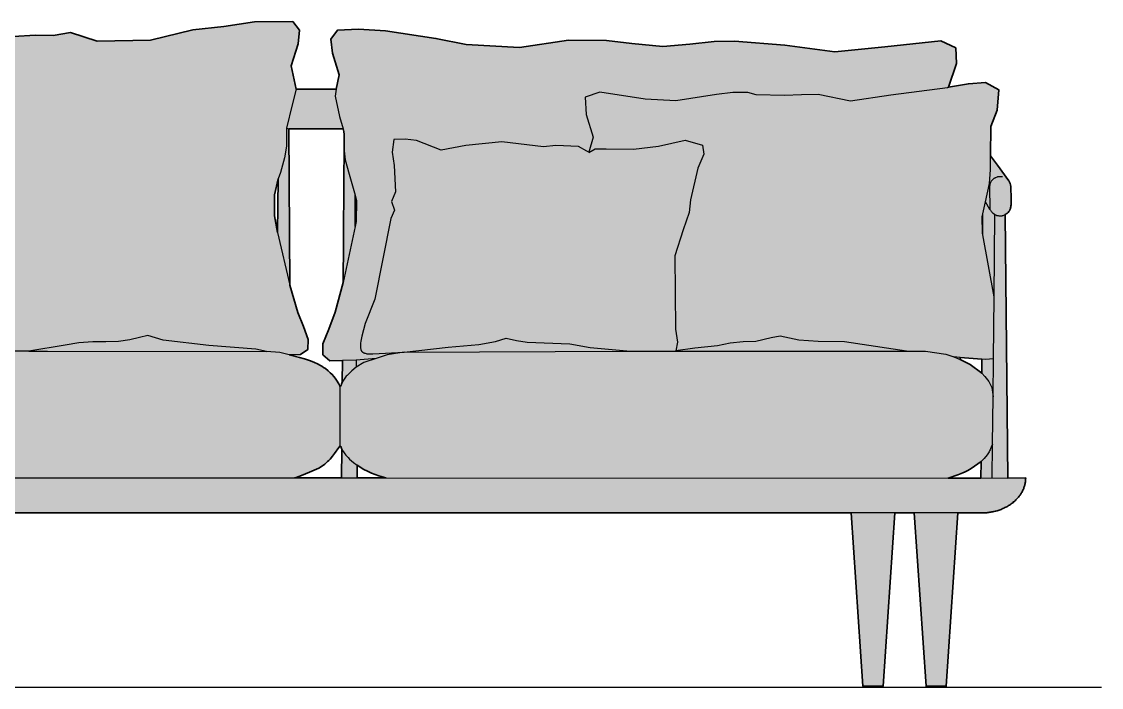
# Model space of a CAD drawing. Header units: millimetres. Extents: x 0 to 5210, y -1160 to 763.
# Drawn here: x 1311 to 2548, y 0 to 763 of the extents above; entities that cross this region are included whole.
import ezdxf

# ---------------------------------------------------------------- set-up
doc = ezdxf.new("R2010")
doc.units = ezdxf.units.MM
doc.layers.add('Blocks', color=7, linetype='Continuous')
doc.layers.add('Blocks$Fill', color=7, linetype='Continuous', true_color=0xffffff)
for name, color, linetype, lineweight, true_color in [('Blocks$Inner', 7, 'Continuous', 25, 0x007f00), ('Blocks$Outline', 7, 'Continuous', 35, 0xff3f3f), ('Groud', 7, 'Continuous', 25, 0x243775)]:
    doc.layers.add(name, color=color, linetype=linetype, lineweight=lineweight, true_color=true_color)

# ---------------------------------------------------------------- blocks, each defined once
blk = doc.blocks.new('Fly SC12 Sofa Front')
at = {"layer": 'Blocks$Fill'}
h = blk.add_hatch(color=256, dxfattribs=at)
h.paths.add_polyline_path([(1671.7, 685.1), (1674.9, 701.6), (1667.3, 726.7), (1665.3, 742.5), (1673.2, 752.7), (1697, 754.1), (1727.9, 752.2), (1785.7, 743.5), (1820.5, 736.4), (1881.3, 732.9), (1937.6, 741.4), (1981, 741), (2010, 737.5), (2045.7, 734.3), (2076.4, 736.7), (2104.3, 739.9), (2127.7, 740.1), (2185.2, 735.7), (2242.3, 728.2), (2299.8, 733.9), (2363.8, 740.8), (2381, 732.6), (2381.6, 714.6), (2372.8, 687.4), (2395.5, 691.5), (2414.9, 692.9), (2430.2, 684.6), (2428.3, 661.3), (2421.2, 642.5), (2420.7, 608.9), (2420.7, 608.9), (2428.9, 598.3), (2441.8, 580.1), (2442, 579.8), (2442.2, 579.5), (2442.4, 579.1), (2442.6, 578.8), (2442.9, 578), (2443.2, 577.3), (2443.6, 575.6), (2444.1, 573.9), (2444.2, 559.2), (2444.3, 554.2), (2444.2, 552.9), (2444.1, 551.7), (2443.9, 550.4), (2443.6, 549.2), (2443.5, 548.5), (2443.2, 547.8), (2443, 547.1), (2442.7, 546.5), (2442.5, 546.2), (2442.3, 545.9), (2442.1, 545.6), (2441.9, 545.3), (2441.4, 544.7), (2440.9, 544.1), (2440.5, 543.7), (2440.1, 543.3), (2439.7, 543), (2439.2, 542.7), (2438.4, 542.1), (2437.5, 541.6), (2440.4, 239.8), (2461, 239.9), (2460.9, 239), (2460.9, 238.1), (2460.8, 237.2), (2460.8, 236.3), (2460.6, 235.4), (2460.5, 234.5), (2460.3, 233.5), (2460.1, 232.6), (2459.9, 231.7), (2459.6, 230.8), (2459.3, 229.8), (2459, 228.9), (2458.7, 228), (2458.3, 227), (2457.9, 226.1), (2457.4, 225.2), (2457, 224.2), (2456.5, 223.3), (2455.9, 222.4), (2455.4, 221.5), (2454.8, 220.6), (2454.1, 219.7), (2453.5, 218.9), (2452.8, 218), (2452.1, 217.2), (2451.3, 216.3), (2450.6, 215.5), (2449.8, 214.7), (2448.9, 213.9), (2448.1, 213.1), (2447.2, 212.4), (2446.3, 211.6), (2445.4, 210.9), (2444.4, 210.2), (2443.5, 209.5), (2442.5, 208.8), (2441.5, 208.2), (2440.4, 207.6), (2439.4, 207), (2438.3, 206.4), (2437.2, 205.9), (2436.1, 205.3), (2435, 204.8), (2433.9, 204.4), (2432.8, 203.9), (2431.7, 203.5), (2430.5, 203.1), (2429.4, 202.7), (2428.2, 202.3), (2427, 202), (2425.9, 201.7), (2424.7, 201.4), (2423.5, 201.2), (2422.4, 201), (2421.2, 200.7), (2420.1, 200.6), (2418.9, 200.4), (2417.7, 200.3), (2416.6, 200.1), (2415.4, 200.1), (2414.3, 200), (2412.1, 199.9), (2383.4, 199.9), (2370, 1.3), (2358.4, 1.3), (2346.9, 1.3), (2333.4, 199.9), (2311.3, 199.9), (2297.8, 1.3), (2286.3, 1.3), (2274.7, 1.3), (2261.3, 199.9), (1299, 199.9), (1288.2, 12.6), (1288.1, 12.1), (1288.1, 11.9), (1288, 11.8), (1288, 11.7), (1287.9, 11.6), (1287.9, 11.4), (1287.9, 11.4), (1287.8, 11.3), (1287.8, 11.2), (1287.7, 11.1), (1287.6, 11), (1287.6, 11), (1287.5, 10.9), (1287.4, 10.8), (1287.3, 10.6), (1287.2, 10.5), (1287, 10.4), (1286.9, 10.4), (1286.8, 10.3), (1286.7, 10.2), (1286.5, 10.2), (1286.4, 10.1), (1286.3, 10.1), (1286.2, 10), (1285.9, 10), (1285.4, 9.9), (1278, 9.8), (1278, 8), (1284.8, 6), (1287.6, 6), (1287.6, 1.5), (1284.9, 1.5), (1285, 0), (1262.7, 0), (1262.7, 1.5), (1260.1, 1.5), (1260.1, 6), (1262.8, 6), (1269.7, 8), (1269.7, 9.8), (1264.3, 9.8), (1263.7, 9.9), (1263.4, 10), (1263.2, 10), (1263.1, 10), (1262.9, 10.1), (1262.8, 10.1), (1262.6, 10.2), (1262.5, 10.3), (1262.4, 10.4), (1262.2, 10.4), (1262.1, 10.5), (1261.9, 10.7), (1261.9, 10.7), (1261.8, 10.8), (1261.7, 10.8), (1261.7, 10.9), (1261.6, 11), (1261.6, 11), (1261.5, 11.1), (1261.5, 11.2), (1261.4, 11.3), (1261.3, 11.4), (1261.2, 11.6), (1261.2, 11.7), (1261.1, 11.9), (1261.1, 12), (1261, 12.3), (1260.9, 12.9), (1249, 199.9), (285.5, 199.9), (273.7, 2.7), (247.3, 2.7), (235.5, 199.9), (213.4, 199.9), (201.5, 2.7), (175.2, 2.8), (163.4, 199.9), (133.6, 199.9), (132.5, 200), (131.4, 200.1), (130.2, 200.1), (129.1, 200.3), (127.9, 200.4), (126.8, 200.6), (125.6, 200.7), (124.4, 201), (123.3, 201.2), (122.1, 201.4), (120.9, 201.7), (119.8, 202), (118.6, 202.3), (117.4, 202.7), (116.3, 203.1), (115.2, 203.5), (114, 203.9), (112.9, 204.4), (111.8, 204.8), (110.7, 205.3), (109.6, 205.9), (108.5, 206.4), (107.4, 207), (106.4, 207.6), (105.4, 208.2), (104.3, 208.8), (103.3, 209.5), (102.4, 210.2), (101.4, 210.9), (100.5, 211.6), (99.6, 212.4), (98.7, 213.1), (97.9, 213.9), (97, 214.7), (96.2, 215.5), (95.5, 216.3), (94.7, 217.2), (94, 218), (93.3, 218.9), (92.7, 219.7), (92, 220.6), (91.4, 221.5), (90.9, 222.4), (90.3, 223.3), (89.8, 224.2), (89.4, 225.2), (88.9, 226.1), (88.5, 227), (88.1, 228), (87.8, 228.9), (87.5, 229.8), (87.2, 230.8), (86.9, 231.7), (86.7, 232.6), (86.5, 233.5), (86.3, 234.5), (86.2, 235.4), (86.1, 236.3), (86, 237.2), (85.9, 238.1), (85.9, 239), (85.9, 239.9), (107.9, 239.8), (110.8, 541.6), (109.9, 542.1), (109.1, 542.7), (108.6, 543), (108.2, 543.3), (107.8, 543.7), (107.4, 544.1), (106.9, 544.7), (106.4, 545.3), (106, 545.9), (105.7, 546.5), (105.5, 546.8), (105.3, 547.1), (105.1, 547.8), (104.8, 548.5), (104.7, 549.2), (104.4, 550.4), (104.2, 551.7), (104.1, 552.9), (104, 554.2), (104.1, 559.2), (104.2, 573.9), (104.7, 575.6), (105.1, 577.3), (105.4, 578), (105.7, 578.8), (105.9, 579.1), (106.1, 579.5), (106.3, 579.8), (106.5, 580.1), (119.4, 598.3), (125.2, 606), (122.1, 654.3), (115.7, 672.1), (115.6, 684.8), (122.4, 691.4), (155.7, 691.7), (173.7, 687.3), (172.9, 691.1), (164.5, 715.6), (164.4, 731.1), (172.6, 740), (193.8, 741.4), (242.2, 735), (286.5, 735.9), (313.7, 726.7), (345.3, 736.5), (423.9, 741.8), (472.3, 737.4), (499.2, 734.3), (525.3, 737.7), (572.9, 739.5), (598.9, 740.7), (625.2, 740.9), (645.7, 733.4), (669.2, 734.1), (706.7, 734.6), (763.2, 744.1), (828.9, 752.3), (872.8, 752.7), (880.6, 742.8), (879.1, 727.1), (871, 702.2), (874.1, 685.1), (925.9, 685), (922.2, 695.9), (914.7, 719.5), (914, 737.7), (922.6, 746.6), (946.4, 747.4), (975.6, 744.1), (1030.7, 743.5), (1064.9, 733.7), (1094, 742.8), (1176.1, 748.1), (1225.2, 744.2), (1251.1, 741), (1276.9, 744.2), (1326.7, 747.2), (1347.5, 746.9), (1367.5, 750.2), (1397.8, 740.1), (1458.8, 741.4), (1507.6, 753.3), (1543, 756.9), (1578, 762.3), (1621.9, 762.7), (1629.7, 752.8), (1628.2, 737.1), (1620.1, 712.2), (1625.6, 685.1)], flags=0)
h.paths.add_polyline_path([(137.5, 362), (141.2, 364.9), (145.3, 367.9), (147.7, 369.4), (150.3, 371), (152.7, 372.3), (155.1, 373.5), (159.8, 375.6), (159.8, 375.6), (159.9, 377.9), (137.6, 376.1)], flags=0)
h.paths.add_polyline_path([(174.5, 239.8), (169.6, 241.1), (164.3, 242.7), (161.3, 243.8), (158.1, 245.1), (154.5, 246.8), (150.6, 248.7), (147.1, 250.7), (144, 252.7), (138.4, 256.7), (138.4, 256.7), (138.5, 239.7)], flags=0)
h.paths.add_polyline_path([(2410.7, 376), (2385.9, 377.9), (2386, 375.6), (2397.4, 369.9), (2410.7, 359.8)], flags=0)
h.paths.add_polyline_path([(2409.9, 258.8), (2402.5, 253.4), (2398.6, 250.8), (2396.7, 249.6), (2394.6, 248.5), (2391.8, 247.1), (2388.9, 245.8), (2383.3, 243.5), (2372.2, 239.7), (2409.8, 239.8)], flags=0)
h.paths.add_polyline_path([(1678.8, 374.4), (1664.3, 374.2), (1656.1, 381), (1656.1, 393.7), (1663, 410.4), (1670.2, 430), (1679.4, 463.9), (1680.7, 633.4), (1680.2, 636.8), (1679.4, 639.8), (1617.3, 639.7), (1618.5, 460.7), (1627.7, 429.3), (1634.1, 413.5), (1639.4, 398.6), (1638.9, 386.9), (1630.5, 381.2), (1617.9, 381.1), (1629.7, 378), (1635.4, 376.4), (1640.8, 374.5), (1646, 372.5), (1650.8, 370.3), (1653, 369.1), (1655.2, 367.9), (1657.2, 366.6), (1659.2, 365.2), (1662.2, 362.8), (1664.8, 360.5), (1667, 358.4), (1668.8, 356.2), (1670.5, 354.2), (1672, 352), (1674.7, 347.6), (1674.9, 347.3), (1675, 347), (1675.3, 346.3), (1675.9, 344.7), (1677.1, 345.7), (1677.6, 347.5), (1678.5, 349.8), (1678.5, 349.8)], flags=0)
h.paths.add_polyline_path([(1693.3, 528), (1694.5, 533.8), (1694.8, 557.3), (1693.2, 563.7)], flags=0)
h.paths.add_polyline_path([(1728.5, 240), (1720.3, 242.5), (1716.1, 243.9), (1711.9, 245.6), (1707.4, 247.6), (1703.2, 249.8), (1695.4, 254.5), (1695.6, 240)], flags=0)
h.paths.add_polyline_path([(1678.1, 272.5), (1678, 272.6), (1678, 272.8), (1677.9, 273), (1677.7, 273.5), (1677.4, 274.7), (1677.2, 275.6), (1675.9, 276.2), (1674.6, 274.8), (1669.7, 268), (1667.2, 264.7), (1664.5, 261.5), (1663.1, 260), (1661.6, 258.6), (1660.1, 257.2), (1658.6, 255.8), (1656.9, 254.6), (1655.2, 253.4), (1653.4, 252.3), (1651.6, 251.3), (1646.3, 248.7), (1641.1, 246.4), (1632, 242.8), (1625.8, 240.6), (1624.1, 240.1), (1623.8, 240), (1677.8, 240)], flags=0)
h.paths.add_polyline_path([(1605.2, 582.4), (1600.8, 564.2), (1601.1, 540.2), (1604.4, 521.2)], flags=0)
h.paths.add_polyline_path([(855.8, 577.4), (854.3, 572.7), (851.1, 557.8), (850.6, 537.2), (854.7, 509.6)], flags=0)
h.paths.add_polyline_path([(868.7, 451.8), (882, 412.2), (889.5, 393.5), (889.8, 380.9), (881.1, 374.4), (869.7, 374.4), (869.7, 370.3), (880.6, 362.9), (889.5, 354.8), (890.1, 354.2), (890.7, 353.5), (891.8, 352.3), (892.7, 351), (893.6, 349.7), (894.3, 348.4), (895, 347.1), (896.4, 344.4), (897.8, 327.9), (899.3, 341.3), (900.2, 343.8), (901.2, 346.1), (902.4, 348.3), (903, 349.4), (903.7, 350.5), (904.5, 351.6), (905.3, 352.7), (907.5, 355.1), (909.8, 357.4), (914.4, 361.4), (916.3, 363), (918.3, 364.4), (922, 366.9), (925.7, 369.2), (914.6, 367.9), (909.9, 376.6), (910.2, 392.6), (915, 412.9), (929.5, 462), (930.7, 639.7), (867.7, 639.7)], flags=0)
h.paths.add_polyline_path([(870.7, 239.8), (927.9, 239.9), (927.9, 249), (922.4, 252.5), (916.9, 256.3), (910.7, 261.2), (909.6, 262.1), (908.6, 263), (907.8, 263.9), (906.9, 264.8), (906.2, 265.6), (905.5, 266.5), (904.9, 267.3), (904.3, 268.2), (903.3, 269.8), (902.4, 271.5), (900.9, 274.8), (900.7, 275.7), (899.9, 275.8), (898.9, 280.1), (898.4, 293.8), (898.4, 289.6), (898.1, 285.4), (897.5, 276.9), (897.5, 276.9), (897.5, 276.8), (897.5, 276.8), (897.4, 276.7), (897.4, 276.7), (897.4, 276.6), (897.4, 276.6), (897.4, 276.5), (897.3, 276.4), (897.3, 276.4), (897.3, 276.4), (897.3, 276.3), (897.2, 276.3), (897.2, 276.2), (897.2, 276.2), (897.2, 276.1), (897.1, 276.1), (897, 276), (897, 276), (896.9, 275.9), (896.9, 275.9), (896.9, 275.9), (896.8, 275.8), (896.7, 275.7), (896.6, 275.7), (896.2, 275.5), (894.4, 272), (893.5, 270.2), (892.4, 268.5), (891.2, 266.7), (889.9, 264.9), (888.4, 263.1), (886.6, 261.4), (884.3, 259.2), (882.1, 257.4), (880, 255.8), (878, 254.4), (874.2, 251.9), (870.6, 249.8), (870.6, 249.8)], flags=0)
at = {"layer": 'Blocks$Inner'}
for p, q in [((1625.6, 685.1, 0), (1671.7, 685.1, 0)), ((2424.9, 447.3, 0), (2425.6, 541.7, 0)), ((2437.5, 541.6, 0), (2440.4, 239.8, 0)), ((1749.5, 384.2, 0), (2008.5, 385.2, 0))]:
    blk.add_line(p, q, dxfattribs=at)
at = {"layer": 'Blocks$Inner', "extrusion": (1.51055e-07, -2.46276e-13, 1)}
blk.add_lwpolyline([(1680.7, 614.5), (1680.2, 583.4), (1679.8, 510.2), (1679.4, 463.9)], dxfattribs=at)
at = {"layer": 'Blocks$Inner', "extrusion": (1.50982e-07, -1.20689e-14, 1)}
blk.add_lwpolyline([(1693.2, 563.7), (1694.8, 557.3), (1694.5, 533.8), (1693.3, 528)], dxfattribs=at)
at = {"layer": 'Blocks$Inner', "extrusion": (1.60095e-09, 8.39312e-07, 1)}
blk.add_lwpolyline([(1319.7, 385.1), (1340.9, 385.1), (1591.8, 384.6)], dxfattribs=at)
at = {"layer": 'Blocks$Inner', "extrusion": (1.51003e-07, -2.16265e-11, 1)}
blk.add_lwpolyline([(1749.5, 384.1), (1730, 380.9), (1717.2, 376.6), (1703.2, 372.2), (1694.6, 366.7)], dxfattribs=at)
at = {"layer": 'Blocks$Inner', "extrusion": (3.00349e-05, -0.000142073, 1)}
blk.add_lwpolyline([(2424, 376.4), (2414.9, 375.7), (2410.7, 376)], dxfattribs=at)
at = {"layer": 'Blocks$Inner', "extrusion": (1.51001e-07, -7.85916e-12, 1)}
blk.add_lwpolyline([(1675.9, 276.2), (1674.6, 274.8), (1669.7, 268), (1667.2, 264.7), (1664.5, 261.5), (1663.1, 260), (1661.6, 258.6), (1660.1, 257.2), (1658.6, 255.8), (1656.9, 254.6), (1655.2, 253.4), (1653.4, 252.3), (1651.6, 251.3), (1646.3, 248.7), (1641.1, 246.4), (1632, 242.8), (1625.8, 240.6), (1624.1, 240.1), (1623.8, 240), (1623.7, 240)], dxfattribs=at)
at = {"layer": 'Blocks$Inner'}
blk.add_lwpolyline([(1678.1, 272.5), (1677.8, 240)], dxfattribs=at)
at = {"layer": 'Blocks$Inner', "extrusion": (1.50985e-07, -2.70957e-11, 1)}
blk.add_lwpolyline([(1695.4, 254.5), (1703.2, 249.8), (1707.4, 247.6), (1711.9, 245.6), (1716.1, 243.9), (1720.3, 242.5), (1728.5, 240)], dxfattribs=at)
at = {"layer": 'Blocks$Inner'}
for points in [[(1276.9, 744.2, 0), (1326.7, 747.2, 0), (1347.5, 746.9, 0), (1367.5, 750.2, 0), (1397.8, 740.1, 0), (1458.8, 741.4, 0), (1507.6, 753.3, 0), (1543, 756.9, 0), (1578, 762.3, 0), (1621.9, 762.7, 0), (1629.7, 752.8, 0), (1628.2, 737.1, 0), (1620.1, 712.2, 0), (1625.6, 685.1, 0), (1621.3, 667.3, 0), (1614.6, 640.5, 0), (1617.3, 639.7, 0), (1679.4, 639.8, 0), (1680.2, 636.8, 0), (1680.7, 633.4, 0), (1680.7, 614.5, 0), (1682, 604.3, 0), (1686.3, 588, 0), (1693.2, 563.7, 0), (1693.3, 528, 0), (1679.4, 463.9, 0), (1670.2, 430, 0), (1663, 410.4, 0), (1656.1, 393.7, 0), (1656.1, 381, 0), (1664.3, 374.2, 0), (1678.8, 374.4, 0)], [(2372.8, 687.4, 0), (2381.6, 714.6, 0), (2381, 732.6, 0), (2363.8, 740.8, 0), (2299.8, 733.9, 0), (2242.3, 728.2, 0), (2185.2, 735.7, 0), (2127.7, 740.1, 0), (2104.3, 739.9, 0), (2076.4, 736.7, 0), (2045.7, 734.3, 0), (2010, 737.5, 0), (1981, 741, 0), (1937.6, 741.4, 0), (1881.3, 732.9, 0), (1820.5, 736.4, 0), (1785.7, 743.5, 0), (1727.9, 752.2, 0), (1697, 754.1, 0), (1673.2, 752.7, 0), (1665.3, 742.5, 0), (1667.3, 726.7, 0), (1674.9, 701.6, 0), (1671.7, 685.1, 0), (1670.2, 677.2, 0), (1675.4, 654.1, 0), (1679.4, 639.8, 0)], [(2434.3, 584.8, 0), (2432.6, 584.9, 0), (2431.8, 584.9, 0), (2431, 585, 0), (2430.3, 584.9, 0), (2429.9, 584.9, 0), (2429.5, 584.9, 0), (2429.2, 584.8, 0), (2428.8, 584.7, 0), (2428.5, 584.6, 0), (2428.2, 584.5, 0), (2427.3, 584.2, 0), (2426.4, 583.9, 0), (2426, 583.7, 0), (2425.6, 583.5, 0), (2425.3, 583.2, 0), (2424.9, 583, 0), (2424.5, 582.8, 0), (2424.2, 582.5, 0), (2423.8, 582.2, 0), (2423.4, 581.8, 0), (2423, 581.5, 0), (2422.7, 581.1, 0), (2421.9, 580.1, 0), (2421.5, 579.7, 0), (2421.2, 579.3, 0), (2421, 578.8, 0), (2420.7, 578.4, 0), (2420.5, 578, 0), (2420.4, 577.6, 0), (2420.2, 577.2, 0), (2420.1, 576.8, 0), (2420, 576.4, 0), (2419.9, 576, 0), (2419.8, 575.2, 0), (2419.6, 573.7, 0), (2420.1, 547.5, 0), (2420.3, 547, 0), (2420.6, 546.6, 0), (2421.2, 545.8, 0), (2421.8, 545.1, 0), (2422.4, 544.4, 0), (2423.1, 543.8, 0), (2423.8, 543.2, 0), (2425.1, 542, 0), (2425.6, 541.7, 0), (2426.8, 541.2, 0), (2428, 540.7, 0), (2428.7, 540.5, 0), (2429.4, 540.4, 0), (2430.1, 540.2, 0), (2430.9, 540.1, 0), (2431.4, 540.1, 0), (2431.8, 540.1, 0), (2432.3, 540.1, 0), (2432.8, 540.1, 0), (2433.2, 540.2, 0), (2433.6, 540.2, 0), (2434, 540.3, 0), (2434.5, 540.4, 0), (2435.3, 540.7, 0), (2436, 540.9, 0), (2437.5, 541.6, 0), (2438.4, 542.1, 0), (2439.2, 542.7, 0), (2439.7, 543, 0), (2440.1, 543.3, 0), (2440.5, 543.7, 0), (2440.9, 544.1, 0), (2441.4, 544.7, 0), (2441.9, 545.3, 0), (2442.1, 545.6, 0), (2442.3, 545.9, 0), (2442.5, 546.2, 0), (2442.7, 546.5, 0), (2443, 547.1, 0), (2443.2, 547.8, 0), (2443.5, 548.5, 0), (2443.6, 549.2, 0), (2443.9, 550.4, 0), (2444.1, 551.7, 0), (2444.2, 552.9, 0), (2444.3, 554.2, 0), (2444.2, 559.2, 0), (2444.1, 573.9, 0), (2443.6, 575.6, 0), (2443.2, 577.3, 0), (2442.9, 578, 0), (2442.6, 578.8, 0), (2442.4, 579.1, 0), (2442.2, 579.5, 0), (2442, 579.8, 0), (2441.8, 580.1, 0), (2428.9, 598.3, 0), (2420.7, 608.9, 0), (2421.2, 642.5, 0), (2428.3, 661.3, 0), (2430.2, 684.6, 0), (2414.9, 692.9, 0), (2395.5, 691.5, 0), (2372.8, 687.4, 0), (2371.5, 686.9, 0), (2306.7, 678.3, 0), (2260.6, 671.5, 0), (2223.5, 679.1, 0), (2204.3, 678.8, 0), (2184.8, 678, 0), (2152.5, 678.7, 0), (2142.7, 681.4, 0), (2125.5, 681.4, 0), (2107.1, 679.1, 0), (2060.6, 671.9, 0), (2025.2, 673.7, 0), (1973.3, 681.9, 0), (1956.7, 676.2, 0), (1957.9, 656.2, 0), (1965.6, 630.2, 0), (1960.8, 613, 0), (1958.7, 614.2, 0), (1949, 619.8, 0), (1922.9, 620.9, 0), (1908.8, 619.4, 0), (1861.3, 624.8, 0), (1820.1, 620.7, 0), (1791.8, 615.6, 0), (1763.5, 626.4, 0), (1750.6, 628.1, 0), (1737.7, 627.5, 0), (1735.5, 613.1, 0), (1738, 598, 0), (1739.3, 567.8, 0), (1734.7, 556.7, 0), (1738.2, 546.6, 0), (1734.1, 537, 0), (1715.8, 444.7, 0), (1704.8, 416.8, 0), (1701.1, 402.5, 0), (1700.2, 398.5, 0), (1699.8, 396.5, 0), (1699.5, 394.5, 0), (1699.4, 393.5, 0), (1699.3, 392.5, 0), (1699.2, 391.6, 0), (1699.3, 390.6, 0), (1699.3, 389.7, 0), (1699.4, 388.7, 0), (1699.6, 387.8, 0), (1699.8, 386.9, 0), (1699.9, 386.6, 0), (1699.9, 386.4, 0), (1700, 386.2, 0), (1700.1, 386, 0), (1700.2, 385.8, 0), (1700.3, 385.6, 0), (1700.4, 385.5, 0), (1700.5, 385.3, 0), (1700.6, 385.1, 0), (1700.8, 385, 0), (1700.9, 384.8, 0), (1701, 384.6, 0), (1701.2, 384.5, 0), (1701.3, 384.4, 0), (1701.5, 384.2, 0), (1701.6, 384.1, 0), (1701.8, 384, 0), (1702, 383.9, 0), (1702.3, 383.6, 0), (1702.7, 383.4, 0), (1703.1, 383.2, 0), (1703.5, 383.1, 0), (1704, 382.9, 0), (1704.4, 382.8, 0), (1704.9, 382.7, 0), (1705.8, 382.4, 0), (1706.8, 382.3, 0), (1707.9, 382.2, 0), (1709, 382.1, 0), (1713.6, 382, 0), (1749.5, 384.2, 0), (1799.9, 389.8, 0), (1835, 392.9, 0), (1854, 396.1, 0), (1866.1, 399.9, 0), (1878.1, 397.3, 0), (1890.3, 395.4, 0), (1938.9, 393.4, 0), (1962.2, 389.5, 0), (2008.5, 385.2, 0), (2060, 385.1, 0), (2324.7, 385.1, 0), (2346.4, 385, 0), (2369.7, 381.6, 0), (2378.7, 378.5, 0), (2386, 375.6, 0)], [(1617.3, 639.7, 0), (1618.5, 460.7, 0), (1627.7, 429.3, 0), (1634.1, 413.5, 0), (1639.4, 398.6, 0), (1638.9, 386.9, 0), (1630.5, 381.2, 0), (1617.9, 381.1, 0), (1607, 383.6, 0), (1591.8, 384.6, 0), (1579.5, 387.5, 0), (1525.6, 391.7, 0), (1473.6, 397.8, 0), (1455.7, 403.2, 0), (1446.5, 400.8, 0), (1435.2, 398, 0), (1422.3, 396.2, 0), (1407.8, 395.8, 0), (1392.9, 396, 0), (1376.9, 394.7, 0), (1361.4, 392.2, 0), (1319.7, 385.1, 0), (1278.7, 385.2, 0)], [(1614.6, 640.5, 0), (1614.7, 620.1, 0), (1612.3, 606.8, 0), (1607.7, 590, 0), (1605.2, 582.4, 0), (1604.4, 521.2, 0), (1618.5, 460.6, 0)], [(1960.7, 612.9, 0), (1968.2, 617, 0), (1980.8, 616.8, 0), (2011.8, 616.5, 0), (2040.7, 620.1, 0), (2071.1, 627, 0), (2091.1, 621.3, 0), (2092.5, 610.9, 0), (2085.5, 594.9, 0), (2077.1, 558.6, 0), (2075.6, 544.1, 0), (2068.8, 524, 0), (2059.2, 494.5, 0), (2059.9, 410.2, 0), (2062.2, 395.3, 0), (2060.4, 385.7, 0), (2060, 385.1, 0)], [(2420.1, 547.5, 0), (2415, 556.1, 0), (2419.6, 577.3, 0), (2420.6, 592.8, 0), (2420.7, 608.9, 0)], [(1605.2, 582.4, 0), (1600.8, 564.2, 0), (1601.1, 540.2, 0), (1604.4, 521.2, 0)], [(2422.8, 239.8, 0), (2423.1, 278.7, 0), (2423.7, 332.7, 0), (2424, 376.4, 0), (2424.9, 447.3, 0), (2411.8, 518.5, 0), (2412, 542.4, 0), (2415, 556.1, 0)], [(2411.8, 518.5, 0), (2411.5, 520.2, 0), (2411.3, 539.4, 0), (2412, 542.4, 0)], [(2324.7, 385.1, 0), (2309.4, 387.5, 0), (2253.4, 395.7, 0), (2223.3, 396.2, 0), (2201.3, 397.8, 0), (2179.7, 402.5, 0), (2169.5, 400.6, 0), (2152.1, 396.2, 0), (2137.6, 395.8, 0), (2122.5, 394.4, 0), (2108.2, 391.3, 0), (2082.3, 388.6, 0), (2060.4, 385.7, 0)], [(1617.9, 381.1, 0), (1629.7, 378, 0), (1635.4, 376.4, 0), (1640.8, 374.5, 0), (1646, 372.5, 0), (1650.8, 370.3, 0), (1653, 369.1, 0), (1655.2, 367.9, 0), (1657.2, 366.6, 0), (1659.2, 365.2, 0), (1662.2, 362.8, 0), (1664.8, 360.5, 0), (1667, 358.4, 0), (1668.8, 356.2, 0), (1670.5, 354.2, 0), (1672, 352, 0), (1674.7, 347.6, 0), (1674.9, 347.3, 0), (1675, 347, 0), (1675.3, 346.3, 0), (1675.9, 344.7, 0)], [(1717.2, 376.6, 0), (1694.5, 375, 0), (1678.8, 374.4, 0), (1678.5, 349.8, 0), (1677.6, 347.5, 0), (1677.1, 345.7, 0), (1675.9, 344.7, 0), (1675.9, 276.2, 0), (1677.2, 275.6, 0), (1677.4, 274.7, 0), (1677.7, 273.5, 0), (1677.9, 273, 0), (1678, 272.8, 0), (1678, 272.6, 0), (1681.4, 267.6, 0), (1682.5, 266.2, 0), (1683.7, 264.8, 0), (1685.1, 263.3, 0), (1686.8, 261.6, 0), (1691.3, 257.7, 0), (1695.4, 254.5, 0), (1695.6, 240, 0), (2372.2, 239.7, 0), (2383.3, 243.5, 0), (2388.9, 245.8, 0), (2391.8, 247.1, 0), (2394.6, 248.5, 0), (2396.7, 249.6, 0), (2398.6, 250.8, 0), (2402.5, 253.4, 0), (2409.9, 258.8, 0)], [(1694.5, 375, 0), (1694.6, 366.7, 0), (1689.6, 362.6, 0), (1685.1, 358.5, 0), (1684.1, 357.4, 0), (1683.1, 356.4, 0), (1682.2, 355.3, 0), (1681.4, 354.2, 0), (1679.9, 352, 0), (1678.5, 349.8, 0)], [(2410.7, 359.8, 0), (2397.4, 369.9, 0), (2386, 375.6, 0), (2385.9, 377.9, 0), (2378.7, 378.5, 0)], [(2385.9, 377.9, 0), (2410.7, 376, 0), (2410.7, 359.8, 0), (2414.3, 356, 0), (2418.8, 350.3, 0), (2422.1, 343.6, 0), (2423.7, 332.7, 0)], [(898.4, 239.9, 0), (1695.6, 240, 0)], [(2423.1, 278.7, 0), (2421.4, 275.3, 0), (2420.6, 273.1, 0), (2420.2, 272.1, 0), (2419.7, 271, 0), (2419.2, 269.9, 0), (2418.5, 268.8, 0), (2417.8, 267.6, 0), (2416.9, 266.5, 0), (2413.3, 262.3, 0), (2409.9, 258.8, 0), (2409.8, 239.8, 0)], [(2372.2, 239.7, 0), (2461, 239.9, 0), (2460.9, 239, 0), (2460.9, 238.1, 0), (2460.8, 237.2, 0), (2460.8, 236.3, 0), (2460.6, 235.4, 0), (2460.5, 234.5, 0), (2460.3, 233.5, 0), (2460.1, 232.6, 0), (2459.9, 231.7, 0), (2459.6, 230.8, 0), (2459.3, 229.8, 0), (2459, 228.9, 0), (2458.7, 228, 0), (2458.3, 227, 0), (2457.9, 226.1, 0), (2457.4, 225.2, 0), (2457, 224.2, 0), (2456.5, 223.3, 0), (2455.9, 222.4, 0), (2455.4, 221.5, 0), (2454.8, 220.6, 0), (2454.1, 219.7, 0), (2453.5, 218.9, 0), (2452.8, 218, 0), (2452.1, 217.2, 0), (2451.3, 216.3, 0), (2450.6, 215.5, 0), (2449.8, 214.7, 0), (2448.9, 213.9, 0), (2448.1, 213.1, 0), (2447.2, 212.4, 0), (2446.3, 211.6, 0), (2445.4, 210.9, 0), (2444.4, 210.2, 0), (2443.5, 209.5, 0), (2442.5, 208.8, 0), (2441.5, 208.2, 0), (2440.4, 207.6, 0), (2439.4, 207, 0), (2438.3, 206.4, 0), (2437.2, 205.9, 0), (2436.1, 205.3, 0), (2435, 204.8, 0), (2433.9, 204.4, 0), (2432.8, 203.9, 0), (2431.7, 203.5, 0), (2430.5, 203.1, 0), (2429.4, 202.7, 0), (2428.2, 202.3, 0), (2427, 202, 0), (2425.9, 201.7, 0), (2424.7, 201.4, 0), (2423.5, 201.2, 0), (2422.4, 201, 0), (2421.2, 200.7, 0), (2420.1, 200.6, 0), (2418.9, 200.4, 0), (2417.7, 200.3, 0), (2416.6, 200.1, 0), (2415.4, 200.1, 0), (2414.3, 200, 0), (2413.2, 199.9, 0), (2412.1, 199.9, 0), (2411, 199.9, 0), (1299, 199.9, 0)], [(2261.3, 199.9, 0), (2274.7, 1.3, 0), (2286.3, 1.3, 0), (2297.8, 1.3, 0), (2311.3, 199.9, 0)], [(2333.4, 199.9, 0), (2346.9, 1.3, 0), (2358.4, 1.3, 0), (2370, 1.3, 0), (2383.4, 199.9, 0)]]:
    blk.add_polyline3d(points, dxfattribs=at)
at = {"layer": 'Blocks$Outline'}
for points in [[(1276.9, 744.2), (1326.7, 747.2), (1347.5, 746.9), (1367.5, 750.2), (1397.8, 740.1), (1458.8, 741.4), (1507.6, 753.3), (1543, 756.9), (1578, 762.3), (1621.9, 762.7), (1629.7, 752.8), (1628.2, 737.1), (1620.1, 712.2), (1625.6, 685.1)], [(1671.7, 685.1), (1674.9, 701.6), (1667.3, 726.7), (1665.3, 742.5), (1673.2, 752.7), (1697, 754.1), (1727.9, 752.2), (1785.7, 743.5), (1820.5, 736.4), (1881.3, 732.9), (1937.6, 741.4), (1981, 741), (2010, 737.5), (2045.7, 734.3), (2076.4, 736.7), (2104.3, 739.9), (2127.7, 740.1), (2185.2, 735.7), (2242.3, 728.2), (2299.8, 733.9), (2363.8, 740.8), (2381, 732.6), (2381.6, 714.6), (2372.8, 687.4), (2395.5, 691.5), (2414.9, 692.9), (2430.2, 684.6), (2428.3, 661.3), (2421.2, 642.5), (2420.7, 608.9), (2420.7, 608.9)], [(1625.6, 685.1), (1671.7, 685.1)], [(1679.4, 639.8), (1617.3, 639.7)], [(1617.3, 639.7), (1618.5, 460.7), (1627.7, 429.3), (1634.1, 413.5), (1639.4, 398.6), (1638.9, 386.9), (1630.5, 381.2), (1617.9, 381.1)], [(1679.4, 463.9), (1679.8, 510.2), (1680.2, 583.4), (1680.7, 614.5), (1680.7, 633.4), (1680.2, 636.8), (1679.4, 639.8)], [(2420.7, 608.9), (2428.9, 598.3), (2441.8, 580.1), (2442, 579.8), (2442.2, 579.5), (2442.4, 579.1), (2442.6, 578.8), (2442.9, 578), (2443.2, 577.3), (2443.6, 575.6), (2444.1, 573.9), (2444.2, 559.2), (2444.3, 554.2), (2444.2, 552.9), (2444.1, 551.7), (2443.9, 550.4), (2443.6, 549.2), (2443.5, 548.5), (2443.2, 547.8), (2443, 547.1), (2442.7, 546.5), (2442.5, 546.2), (2442.3, 545.9), (2442.1, 545.6), (2441.9, 545.3), (2441.4, 544.7), (2440.9, 544.1), (2440.5, 543.7), (2440.1, 543.3), (2439.7, 543), (2439.2, 542.7), (2438.4, 542.1), (2437.5, 541.6)], [(1605.2, 582.4), (1600.8, 564.2), (1601.1, 540.2), (1604.4, 521.2)], [(1604.4, 521.2), (1605.2, 582.4)], [(1693.3, 528), (1694.5, 533.8), (1694.8, 557.3), (1693.2, 563.7)], [(1693.2, 563.7), (1693.3, 528)], [(2437.5, 541.6), (2440.4, 239.8)], [(1678.8, 374.4), (1664.3, 374.2), (1656.1, 381), (1656.1, 393.7), (1663, 410.4), (1670.2, 430), (1679.4, 463.9)], [(1617.9, 381.1), (1629.7, 378), (1635.4, 376.4), (1640.8, 374.5), (1646, 372.5), (1650.8, 370.3), (1653, 369.1), (1655.2, 367.9), (1657.2, 366.6), (1659.2, 365.2), (1662.2, 362.8), (1664.8, 360.5), (1667, 358.4), (1668.8, 356.2), (1670.5, 354.2), (1672, 352), (1674.7, 347.6), (1674.9, 347.3), (1675, 347), (1675.3, 346.3), (1675.9, 344.7)], [(1678.5, 349.8), (1678.8, 374.4)], [(2410.7, 376), (2385.9, 377.9)], [(2385.9, 377.9), (2386, 375.6)], [(2386, 375.6), (2397.4, 369.9), (2410.7, 359.8)], [(2410.7, 359.8), (2410.7, 376)], [(1675.9, 344.7), (1677.1, 345.7), (1677.6, 347.5), (1678.5, 349.8), (1678.5, 349.8)], [(1675.9, 276.2), (1674.6, 274.8), (1669.7, 268), (1667.2, 264.7), (1664.5, 261.5), (1663.1, 260), (1661.6, 258.6), (1660.1, 257.2), (1658.6, 255.8), (1656.9, 254.6), (1655.2, 253.4), (1653.4, 252.3), (1651.6, 251.3), (1646.3, 248.7), (1641.1, 246.4), (1632, 242.8), (1625.8, 240.6), (1624.1, 240.1), (1623.8, 240)], [(1678.1, 272.5), (1678, 272.6), (1678, 272.8), (1677.9, 273), (1677.7, 273.5), (1677.4, 274.7), (1677.2, 275.6), (1675.9, 276.2)], [(1677.8, 240), (1678.1, 272.5)], [(1728.5, 240), (1720.3, 242.5), (1716.1, 243.9), (1711.9, 245.6), (1707.4, 247.6), (1703.2, 249.8), (1695.4, 254.5)], [(1695.4, 254.5), (1695.6, 240)], [(2409.9, 258.8), (2402.5, 253.4), (2398.6, 250.8), (2396.7, 249.6), (2394.6, 248.5), (2391.8, 247.1), (2388.9, 245.8), (2383.3, 243.5), (2372.2, 239.7)], [(2409.8, 239.8), (2409.9, 258.8)], [(1623.8, 240), (1677.8, 240)], [(1695.6, 240), (1695.6, 240), (1728.5, 240)], [(2372.2, 239.7), (2409.8, 239.8)], [(2440.4, 239.8), (2461, 239.9), (2460.9, 239), (2460.9, 238.1), (2460.8, 237.2), (2460.8, 236.3), (2460.6, 235.4), (2460.5, 234.5), (2460.3, 233.5), (2460.1, 232.6), (2459.9, 231.7), (2459.6, 230.8), (2459.3, 229.8), (2459, 228.9), (2458.7, 228), (2458.3, 227), (2457.9, 226.1), (2457.4, 225.2), (2457, 224.2), (2456.5, 223.3), (2455.9, 222.4), (2455.4, 221.5), (2454.8, 220.6), (2454.1, 219.7), (2453.5, 218.9), (2452.8, 218), (2452.1, 217.2), (2451.3, 216.3), (2450.6, 215.5), (2449.8, 214.7), (2448.9, 213.9), (2448.1, 213.1), (2447.2, 212.4), (2446.3, 211.6), (2445.4, 210.9), (2444.4, 210.2), (2443.5, 209.5), (2442.5, 208.8), (2441.5, 208.2), (2440.4, 207.6), (2439.4, 207), (2438.3, 206.4), (2437.2, 205.9), (2436.1, 205.3), (2435, 204.8), (2433.9, 204.4), (2432.8, 203.9), (2431.7, 203.5), (2430.5, 203.1), (2429.4, 202.7), (2428.2, 202.3), (2427, 202), (2425.9, 201.7), (2424.7, 201.4), (2423.5, 201.2), (2422.4, 201), (2421.2, 200.7), (2420.1, 200.6), (2418.9, 200.4), (2417.7, 200.3), (2416.6, 200.1), (2415.4, 200.1), (2414.3, 200)], [(2261.3, 199.9), (1299, 199.9)], [(2311.3, 199.9), (2297.8, 1.3), (2286.3, 1.3), (2274.7, 1.3), (2261.3, 199.9)], [(2333.4, 199.9), (2311.3, 199.9)], [(2383.4, 199.9), (2370, 1.3), (2358.4, 1.3), (2346.9, 1.3), (2333.4, 199.9)], [(2414.3, 200), (2413.2, 199.9), (2412.1, 199.9), (2411, 199.9), (2383.4, 199.9)]]:
    blk.add_lwpolyline(points, dxfattribs=at)

msp = doc.modelspace()

# ---------------------------------------------------------------- linework, layer by layer
at = {"layer": 'Groud'}
msp.add_lwpolyline([(2547.7, 0), (0, 0)], dxfattribs=at)

# ---------------------------------------------------------------- block references
at = {"layer": 'Blocks'}
msp.add_blockref('Fly SC12 Sofa Front', (0, 0), dxfattribs=at)

doc.saveas('drawing.dxf')
